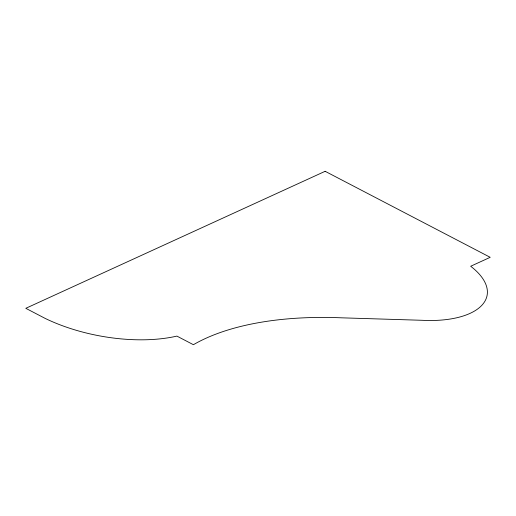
<?xml version="1.0" encoding="UTF-8"?>
<svg xmlns="http://www.w3.org/2000/svg" width="516" height="516" viewBox="0 0 516 516"><rect width="100%" height="100%" fill="white"/><g stroke="black" fill="none" stroke-linecap="round" stroke-linejoin="round"><path stroke-width="0.77" d="M325.138 171.299L25.8 308.316L45.086 318.366A111.153 51.497 10.6 0 0 176.898 336.103L193.403 344.701A240.888 111.604 10.6 0 1 341.547 317.824L422.191 320.294A81.805 37.9 10.6 0 0 470.676 266.256L490.2 257.316L325.138 171.299"/></g></svg>
